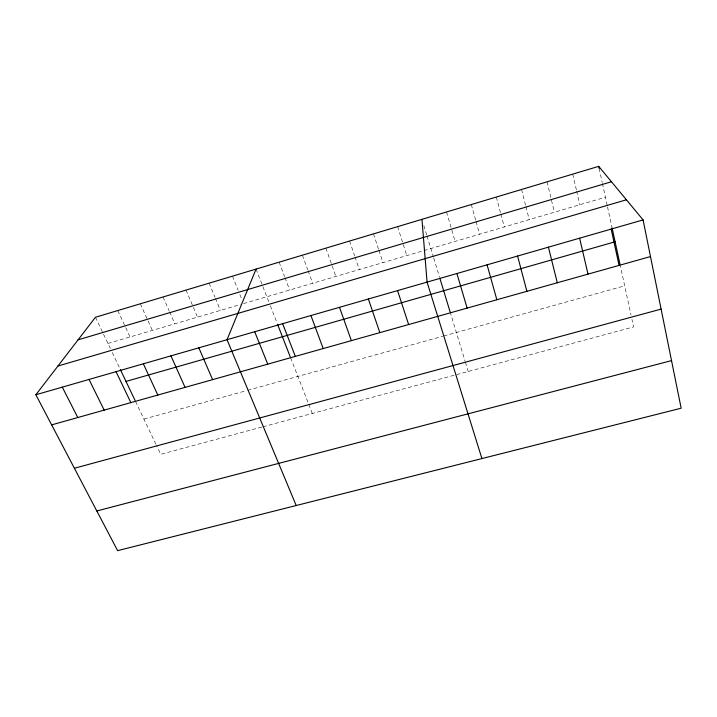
<?xml version="1.0" encoding="UTF-8"?>
<svg xmlns="http://www.w3.org/2000/svg" width="717" height="717" viewBox="0 0 717 717"><rect width="100%" height="100%" fill="white"/><g stroke="black" fill="none" stroke-linecap="round" stroke-linejoin="round"><path stroke-width="0.54" stroke-dasharray="3.58 2.69" d="M107.935 343.461L240.374 304.528M243.529 303.596L605.417 197.22M143.938 419.078L246.612 390.622M247.67 390.326L442.64 336.291M443.698 335.995L624.677 285.841M261.848 427.054L160.716 454.3L156.557 445.58M262.888 426.776L633.595 326.907L631.973 319.415M95.451 317.246L110.337 348.498M112.255 352.531L119.882 368.547M135.522 401.403L156.091 444.603M117.794 310.551L130.037 336.954M140.326 303.793L152.345 330.403M163.064 296.972L169.167 310.882M169.606 311.868L174.84 323.788M185.999 290.098L197.534 317.12M209.14 283.161L214.992 297.277M215.414 298.281L220.424 310.389M232.496 276.153L238.214 290.385M239.845 294.454L241.889 299.536M256.059 269.09L268.794 301.794M270.372 305.836L277.138 323.206M290.618 357.819L308.328 403.268M308.722 404.289L312.298 413.467M279.128 262.171L284.586 276.619M284.972 277.658L289.65 290.035M302.404 255.189L307.727 269.753M308.104 270.793L312.666 283.278M325.894 248.154L335.888 276.448M349.591 241.046L354.628 255.835M354.987 256.892L359.307 269.565M373.494 233.876L378.558 249.274M378.89 250.296L382.941 262.619M397.612 226.644L406.781 255.61M423.864 225.604L426.714 234.988M427.027 236.027L433.427 257.062M433.749 258.12L439.539 277.147M450.079 311.814L465.127 361.305M465.441 362.318L468.219 371.46M446.521 211.981L455.107 241.405M471.302 204.551L475.747 220.433M476.043 221.49L479.592 234.199M496.316 197.05L500.591 213.066M500.878 214.132L504.302 226.939M521.564 189.476L525.669 205.618M525.946 206.693L529.236 219.608M547.035 181.84L554.393 212.214M572.758 174.132L576.396 189.969M576.638 191.027L579.793 204.748M599.17 168.477L602.181 182.315M602.405 183.382L607.281 205.788M607.514 206.863L612.13 228.131M619.936 264.044L631.041 315.139"/><path stroke-width="1.08" d="M256.059 269.09L227.038 339.706L296.202 505.512M35.85 394.762L95.451 317.246L598.704 166.344L643.077 219.904L681.15 408.206L117.624 550.656L35.85 394.762L643.077 219.904M78.081 339.84L611.458 181.742M57.96 366.011L626.416 199.792M126.004 381.417L615.096 241.781M51.651 424.885L650.489 256.569M74.398 468.246L661.11 309.108M96.813 510.97L671.524 360.606M62.298 387.144L77.786 417.545M89.025 379.445L104.189 410.124M116.046 371.666L130.861 402.622M120.348 369.542L135.056 400.427M143.346 363.806L157.821 395.04M170.942 355.856L185.067 387.386M198.842 347.826L212.608 379.643M254.705 331.738L267.737 364.146M277.542 324.245L290.215 356.779M282.668 323.681L295.323 356.394M310.927 315.543L323.197 348.561M339.491 307.324L351.375 340.638M368.368 299.007L379.849 332.634M397.559 290.6L408.627 324.55M481.905 458.566L427.072 282.104L421.954 219.348M439.853 278.196L450.079 311.814M456.908 273.509L467.126 308.104M487.076 264.824L496.854 299.751M517.575 256.041L526.905 291.308M548.424 247.159L557.288 282.767M579.614 238.169L588.012 274.127M598.704 166.344L599.17 168.477M612.13 228.131L619.936 264.044M611.162 229.09L619.076 265.398"/></g></svg>
